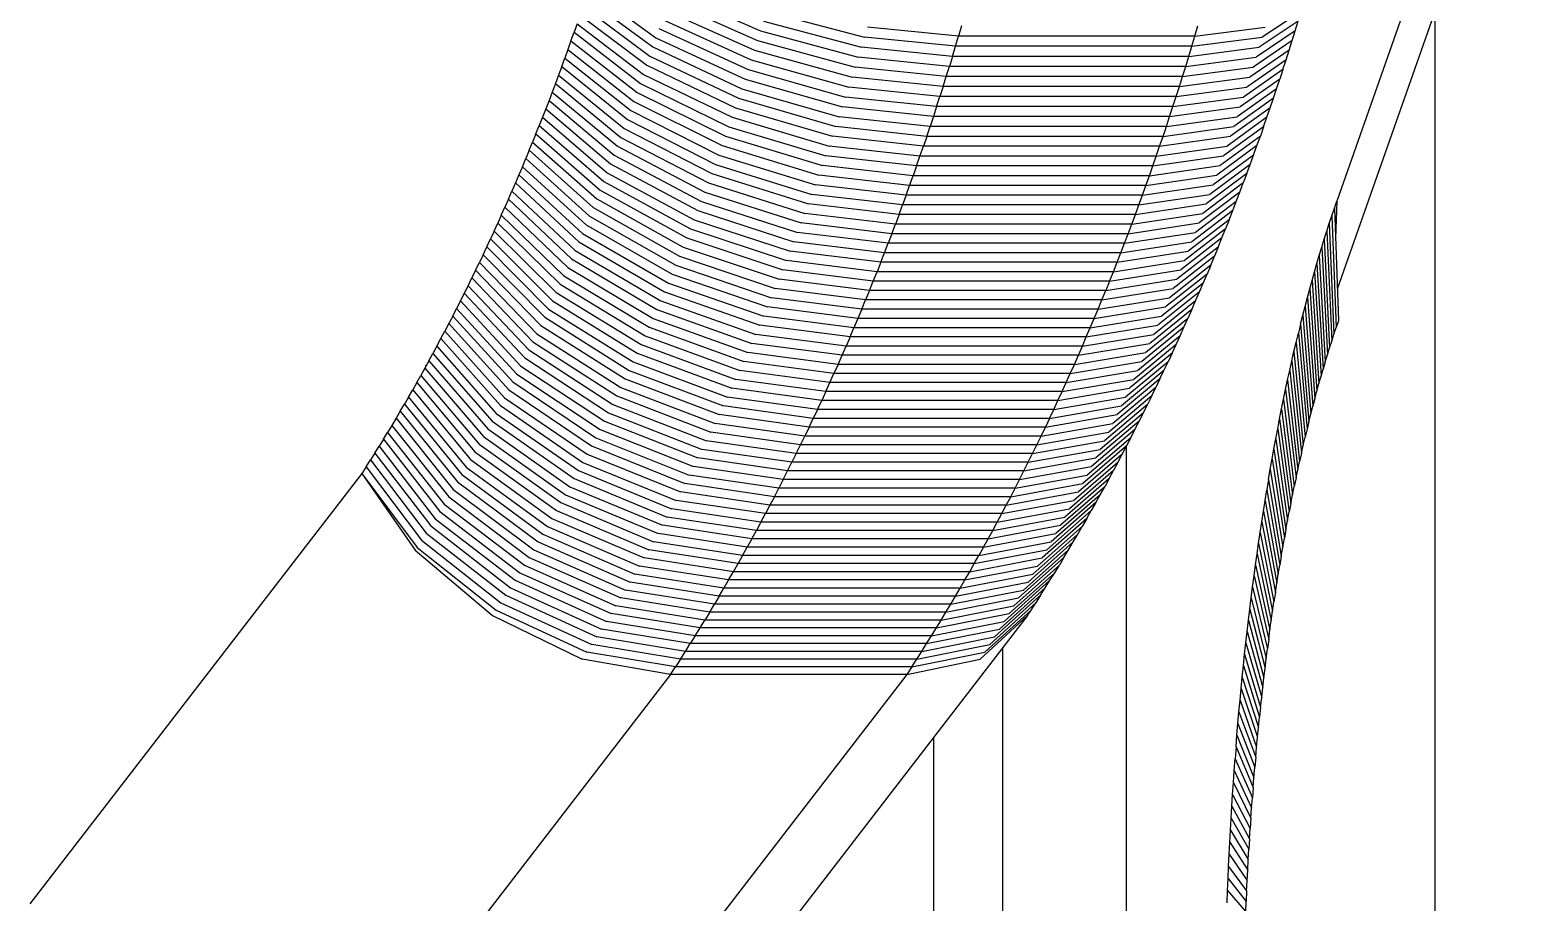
# Model space of a CAD drawing. Header units: metres. Extents: x 322 to 396.8, y -0.1 to 13.
# Drawn here: x 335.3843 to 335.7889, y 0.694 to 0.9298 of the extents above; entities that cross this region are included whole.
import ezdxf

# ---------------------------------------------------------------- set-up
doc = ezdxf.new("R2010")
doc.units = ezdxf.units.M

msp = doc.modelspace()

# ---------------------------------------------------------------- linework, layer by layer
at = {"color": 8}
for p, q in [((335.78893, 1.02957), (335.73752, 0.88349)), ((335.78823, 1.0035), (335.73762, 0.85967)), ((335.53535, 0.94088), (335.55349, 0.92766)), ((335.5575, 0.9402), (335.58173, 0.92952)), ((335.53377, 0.93616), (335.55183, 0.9227)), ((335.53456, 0.93851), (335.55266, 0.92518)), ((335.55592, 0.93516), (335.58009, 0.92427)), ((335.55671, 0.93768), (335.58091, 0.92689)), ((335.58335, 0.9348), (335.60983, 0.9278)), ((335.72791, 0.9348), (335.71737, 0.9278)), ((335.76409, 0.45), (335.76409, 0.93489)), ((335.53217, 0.93146), (335.53135, 0.92913)), ((335.53217, 0.93146), (335.55014, 0.91776)), ((335.53297, 0.93381), (335.55099, 0.92023)), ((335.55512, 0.93266), (335.57925, 0.92166)), ((335.58255, 0.93216), (335.60901, 0.92509)), ((335.6361, 0.93084), (335.63529, 0.92809)), ((335.69916, 0.92809), (335.69997, 0.93084)), ((335.7271, 0.93216), (335.71654, 0.92509)), ((335.72629, 0.92952), (335.7271, 0.93216)), ((335.53053, 0.9268), (335.5297, 0.92448)), ((335.53053, 0.9268), (335.53135, 0.92913)), ((335.53053, 0.9268), (335.54842, 0.91286)), ((335.53135, 0.92913), (335.54929, 0.91531)), ((335.55349, 0.92766), (335.57756, 0.91646)), ((335.55431, 0.93016), (335.57841, 0.91906)), ((335.58091, 0.92689), (335.60733, 0.91969)), ((335.58173, 0.92952), (335.60817, 0.92239)), ((335.63446, 0.92535), (335.60983, 0.9278)), ((335.63529, 0.92809), (335.61065, 0.93052)), ((335.63446, 0.92535), (335.63529, 0.92809)), ((335.69916, 0.92809), (335.63529, 0.92809)), ((335.69833, 0.92535), (335.69916, 0.92809)), ((335.69833, 0.92535), (335.71737, 0.9278)), ((335.69916, 0.92809), (335.71818, 0.93052)), ((335.72547, 0.92689), (335.71487, 0.91969)), ((335.72629, 0.92952), (335.71571, 0.92239)), ((335.72464, 0.92427), (335.72547, 0.92689)), ((335.72547, 0.92689), (335.72629, 0.92952)), ((335.5297, 0.92448), (335.52887, 0.92217)), ((335.5297, 0.92448), (335.54755, 0.91042)), ((335.55183, 0.9227), (335.57583, 0.91129)), ((335.55266, 0.92518), (335.5767, 0.91387)), ((335.58009, 0.92427), (335.60648, 0.917)), ((335.63363, 0.92261), (335.60901, 0.92509)), ((335.63363, 0.92261), (335.63279, 0.91988)), ((335.63363, 0.92261), (335.63446, 0.92535)), ((335.6975, 0.92261), (335.63363, 0.92261)), ((335.69833, 0.92535), (335.63446, 0.92535)), ((335.69666, 0.91988), (335.6975, 0.92261)), ((335.6975, 0.92261), (335.69833, 0.92535)), ((335.6975, 0.92261), (335.71654, 0.92509)), ((335.72464, 0.92427), (335.71402, 0.917)), ((335.72381, 0.92166), (335.72464, 0.92427)), ((335.52803, 0.91986), (335.52718, 0.91756)), ((335.52803, 0.91986), (335.52887, 0.92217)), ((335.52803, 0.91986), (335.54579, 0.90556)), ((335.52887, 0.92217), (335.54668, 0.90798)), ((335.55099, 0.92023), (335.57495, 0.90871)), ((335.57841, 0.91906), (335.60476, 0.91164)), ((335.57925, 0.92166), (335.60562, 0.91432)), ((335.63194, 0.91716), (335.60733, 0.91969)), ((335.63279, 0.91988), (335.60817, 0.92239)), ((335.63194, 0.91716), (335.63279, 0.91988)), ((335.69666, 0.91988), (335.63279, 0.91988)), ((335.69581, 0.91716), (335.69666, 0.91988)), ((335.69581, 0.91716), (335.71487, 0.91969)), ((335.69666, 0.91988), (335.71571, 0.92239)), ((335.72296, 0.91906), (335.71229, 0.91164)), ((335.72381, 0.92166), (335.71316, 0.91432)), ((335.72296, 0.91906), (335.72211, 0.91646)), ((335.72296, 0.91906), (335.72381, 0.92166)), ((335.52632, 0.91527), (335.52546, 0.91299)), ((335.52718, 0.91756), (335.52632, 0.91527)), ((335.52632, 0.91527), (335.544, 0.90073)), ((335.52718, 0.91756), (335.5449, 0.90314)), ((335.54929, 0.91531), (335.57318, 0.90359)), ((335.55014, 0.91776), (335.57407, 0.90615)), ((335.57756, 0.91646), (335.60388, 0.90897)), ((335.63108, 0.91444), (335.60648, 0.917)), ((335.63108, 0.91444), (335.63194, 0.91716)), ((335.69581, 0.91716), (335.63194, 0.91716)), ((335.69495, 0.91444), (335.69581, 0.91716)), ((335.69495, 0.91444), (335.71402, 0.917)), ((335.72211, 0.91646), (335.71142, 0.90897)), ((335.72125, 0.91387), (335.72211, 0.91646)), ((335.52459, 0.91071), (335.52371, 0.90845)), ((335.52546, 0.91299), (335.52459, 0.91071)), ((335.52459, 0.91071), (335.54218, 0.89594)), ((335.52546, 0.91299), (335.54309, 0.89833)), ((335.54755, 0.91042), (335.57137, 0.8985)), ((335.54842, 0.91286), (335.57228, 0.90104)), ((335.57583, 0.91129), (335.60211, 0.90366)), ((335.5767, 0.91387), (335.603, 0.90632)), ((335.62934, 0.90904), (335.60476, 0.91164)), ((335.63022, 0.91174), (335.60562, 0.91432)), ((335.62934, 0.90904), (335.63022, 0.91174)), ((335.63108, 0.91444), (335.63022, 0.91174)), ((335.69409, 0.91174), (335.63022, 0.91174)), ((335.69495, 0.91444), (335.63108, 0.91444)), ((335.69321, 0.90904), (335.69409, 0.91174)), ((335.69321, 0.90904), (335.71229, 0.91164)), ((335.69409, 0.91174), (335.69495, 0.91444)), ((335.69409, 0.91174), (335.71316, 0.91432)), ((335.72038, 0.91129), (335.70964, 0.90366)), ((335.72125, 0.91387), (335.71054, 0.90632)), ((335.71951, 0.90871), (335.72038, 0.91129)), ((335.72038, 0.91129), (335.72125, 0.91387)), ((335.52371, 0.90845), (335.52283, 0.90619)), ((335.52371, 0.90845), (335.54125, 0.89355)), ((335.54668, 0.90798), (335.57046, 0.89596)), ((335.57495, 0.90871), (335.60121, 0.90102)), ((335.62846, 0.90635), (335.60388, 0.90897)), ((335.62934, 0.90904), (335.62846, 0.90635)), ((335.69321, 0.90904), (335.62934, 0.90904)), ((335.69233, 0.90635), (335.69321, 0.90904)), ((335.69233, 0.90635), (335.71142, 0.90897)), ((335.71951, 0.90871), (335.70875, 0.90102)), ((335.71863, 0.90615), (335.71951, 0.90871)), ((335.52104, 0.90169), (335.52194, 0.90393)), ((335.52283, 0.90619), (335.52194, 0.90393)), ((335.52194, 0.90393), (335.53939, 0.88881)), ((335.52283, 0.90619), (335.54032, 0.89118)), ((335.5449, 0.90314), (335.56861, 0.89092)), ((335.54579, 0.90556), (335.56954, 0.89343)), ((335.57318, 0.90359), (335.59939, 0.89576)), ((335.57407, 0.90615), (335.6003, 0.89839)), ((335.62667, 0.90099), (335.60211, 0.90366)), ((335.62757, 0.90366), (335.603, 0.90632)), ((335.62667, 0.90099), (335.62757, 0.90366)), ((335.62846, 0.90635), (335.62757, 0.90366)), ((335.69144, 0.90366), (335.62757, 0.90366)), ((335.69233, 0.90635), (335.62846, 0.90635)), ((335.69054, 0.90099), (335.69144, 0.90366)), ((335.69054, 0.90099), (335.70964, 0.90366)), ((335.69144, 0.90366), (335.69233, 0.90635)), ((335.69144, 0.90366), (335.71054, 0.90632)), ((335.71773, 0.90359), (335.70692, 0.89576)), ((335.71863, 0.90615), (335.70784, 0.89839)), ((335.71773, 0.90359), (335.71684, 0.90104)), ((335.71773, 0.90359), (335.71863, 0.90615)), ((335.51923, 0.89723), (335.52014, 0.89945)), ((335.52104, 0.90169), (335.52014, 0.89945)), ((335.52014, 0.89945), (335.53749, 0.8841)), ((335.52104, 0.90169), (335.53844, 0.88645)), ((335.54309, 0.89833), (335.56672, 0.88591)), ((335.544, 0.90073), (335.56767, 0.88841)), ((335.57137, 0.8985), (335.59753, 0.89053)), ((335.57228, 0.90104), (335.59846, 0.89314)), ((335.62485, 0.89566), (335.6003, 0.89839)), ((335.62576, 0.89832), (335.60121, 0.90102)), ((335.62485, 0.89566), (335.62576, 0.89832)), ((335.62667, 0.90099), (335.62576, 0.89832)), ((335.68963, 0.89832), (335.62576, 0.89832)), ((335.69054, 0.90099), (335.62667, 0.90099)), ((335.68872, 0.89566), (335.70784, 0.89839)), ((335.68872, 0.89566), (335.68963, 0.89832)), ((335.68963, 0.89832), (335.70875, 0.90102)), ((335.68963, 0.89832), (335.69054, 0.90099)), ((335.71593, 0.8985), (335.70507, 0.89053)), ((335.71684, 0.90104), (335.706, 0.89314)), ((335.71501, 0.89596), (335.71593, 0.8985)), ((335.71593, 0.8985), (335.71684, 0.90104)), ((335.51738, 0.89279), (335.51831, 0.89501)), ((335.51923, 0.89723), (335.51831, 0.89501)), ((335.51831, 0.89501), (335.53557, 0.87942)), ((335.51923, 0.89723), (335.53653, 0.88175)), ((335.54218, 0.89594), (335.56577, 0.88341)), ((335.57046, 0.89596), (335.59659, 0.88793)), ((335.62392, 0.89301), (335.59939, 0.89576)), ((335.62392, 0.89301), (335.62485, 0.89566)), ((335.68872, 0.89566), (335.62485, 0.89566)), ((335.68779, 0.89301), (335.70692, 0.89576)), ((335.68779, 0.89301), (335.68872, 0.89566)), ((335.71501, 0.89596), (335.70413, 0.88793)), ((335.71409, 0.89343), (335.71501, 0.89596)), ((335.51645, 0.89059), (335.51552, 0.8884)), ((335.51738, 0.89279), (335.51645, 0.89059)), ((335.51645, 0.89059), (335.53362, 0.87477)), ((335.51738, 0.89279), (335.5346, 0.87709)), ((335.54032, 0.89118), (335.56384, 0.87845)), ((335.54125, 0.89355), (335.56481, 0.88093)), ((335.56861, 0.89092), (335.59469, 0.88275)), ((335.56954, 0.89343), (335.59565, 0.88533)), ((335.62205, 0.88773), (335.59753, 0.89053)), ((335.62299, 0.89037), (335.59846, 0.89314)), ((335.62205, 0.88773), (335.62299, 0.89037)), ((335.62392, 0.89301), (335.62299, 0.89037)), ((335.68686, 0.89037), (335.62299, 0.89037)), ((335.68779, 0.89301), (335.62392, 0.89301)), ((335.68592, 0.88773), (335.70507, 0.89053)), ((335.68592, 0.88773), (335.68686, 0.89037)), ((335.68686, 0.89037), (335.706, 0.89314)), ((335.68686, 0.89037), (335.68779, 0.89301)), ((335.71316, 0.89092), (335.70223, 0.88275)), ((335.71409, 0.89343), (335.70318, 0.88533)), ((335.71316, 0.89092), (335.71222, 0.88841)), ((335.71316, 0.89092), (335.71409, 0.89343)), ((335.51362, 0.88403), (335.51457, 0.88621)), ((335.51552, 0.8884), (335.51457, 0.88621)), ((335.51457, 0.88621), (335.53164, 0.87017)), ((335.51552, 0.8884), (335.53263, 0.87247)), ((335.53844, 0.88645), (335.56188, 0.87353)), ((335.53939, 0.88881), (335.56287, 0.87598)), ((335.56767, 0.88841), (335.59373, 0.88017)), ((335.62111, 0.88511), (335.59659, 0.88793)), ((335.62111, 0.88511), (335.62205, 0.88773)), ((335.68592, 0.88773), (335.62205, 0.88773)), ((335.68498, 0.88511), (335.70413, 0.88793)), ((335.68498, 0.88511), (335.68592, 0.88773)), ((335.71222, 0.88841), (335.70127, 0.88017)), ((335.71128, 0.88591), (335.71222, 0.88841)), ((335.51362, 0.88403), (335.51266, 0.88186)), ((335.51362, 0.88403), (335.53064, 0.86787)), ((335.53749, 0.8841), (335.56089, 0.87108)), ((335.56577, 0.88341), (335.59178, 0.87504)), ((335.56672, 0.88591), (335.59276, 0.8776)), ((335.61919, 0.87988), (335.59469, 0.88275)), ((335.62015, 0.88249), (335.59565, 0.88533)), ((335.61919, 0.87988), (335.62015, 0.88249)), ((335.62111, 0.88511), (335.62015, 0.88249)), ((335.68402, 0.88249), (335.62015, 0.88249)), ((335.68498, 0.88511), (335.62111, 0.88511)), ((335.68306, 0.87988), (335.70223, 0.88275)), ((335.68306, 0.87988), (335.68402, 0.88249)), ((335.68402, 0.88249), (335.70318, 0.88533)), ((335.68402, 0.88249), (335.68498, 0.88511)), ((335.71033, 0.88341), (335.69932, 0.87504)), ((335.71128, 0.88591), (335.7003, 0.8776)), ((335.70937, 0.88093), (335.71033, 0.88341)), ((335.71033, 0.88341), (335.71128, 0.88591)), ((335.73687, 0.88161), (335.73752, 0.88349)), ((335.73752, 0.88349), (335.73715, 0.87336)), ((335.5117, 0.8797), (335.51072, 0.87755)), ((335.5117, 0.8797), (335.51266, 0.88186)), ((335.5117, 0.8797), (335.52861, 0.86332)), ((335.51266, 0.88186), (335.52963, 0.86559)), ((335.53557, 0.87942), (335.55889, 0.8662)), ((335.53653, 0.88175), (335.55989, 0.86863)), ((335.56384, 0.87845), (335.5898, 0.86995)), ((335.56481, 0.88093), (335.59079, 0.87249)), ((335.61821, 0.87728), (335.59373, 0.88017)), ((335.61919, 0.87988), (335.61821, 0.87728)), ((335.68306, 0.87988), (335.61919, 0.87988)), ((335.68208, 0.87728), (335.70127, 0.88017)), ((335.68208, 0.87728), (335.68306, 0.87988)), ((335.7084, 0.87845), (335.69734, 0.86995)), ((335.70937, 0.88093), (335.69833, 0.87249)), ((335.7084, 0.87845), (335.70742, 0.87598)), ((335.7084, 0.87845), (335.70937, 0.88093)), ((335.73548, 0.87747), (335.73617, 0.87956)), ((335.73617, 0.87956), (335.73687, 0.88161)), ((335.73617, 0.87956), (335.73732, 0.84931)), ((335.73687, 0.88161), (335.73792, 0.85109)), ((335.50975, 0.8754), (335.50876, 0.87327)), ((335.50975, 0.8754), (335.51072, 0.87755)), ((335.50975, 0.8754), (335.52656, 0.8588)), ((335.51072, 0.87755), (335.52759, 0.86105)), ((335.53362, 0.87477), (335.55685, 0.86136)), ((335.5346, 0.87709), (335.55787, 0.86378)), ((335.56287, 0.87598), (335.5888, 0.86742)), ((335.61625, 0.8721), (335.59178, 0.87504)), ((335.61724, 0.87469), (335.59276, 0.8776)), ((335.61724, 0.87469), (335.61625, 0.8721)), ((335.61724, 0.87469), (335.61821, 0.87728)), ((335.68111, 0.87469), (335.61724, 0.87469)), ((335.68208, 0.87728), (335.61821, 0.87728)), ((335.68012, 0.8721), (335.69932, 0.87504)), ((335.68012, 0.8721), (335.68111, 0.87469)), ((335.68111, 0.87469), (335.7003, 0.8776)), ((335.68111, 0.87469), (335.68208, 0.87728)), ((335.70742, 0.87598), (335.69633, 0.86742)), ((335.70644, 0.87353), (335.70742, 0.87598)), ((335.73411, 0.87322), (335.73479, 0.87536)), ((335.73479, 0.87536), (335.73548, 0.87747)), ((335.73479, 0.87536), (335.73612, 0.84568)), ((335.73548, 0.87747), (335.73672, 0.84751)), ((335.50677, 0.86902), (335.50777, 0.87114)), ((335.50777, 0.87114), (335.50876, 0.87327)), ((335.50777, 0.87114), (335.52448, 0.85432)), ((335.50876, 0.87327), (335.52553, 0.85655)), ((335.53164, 0.87017), (335.55479, 0.85656)), ((335.53263, 0.87247), (335.55583, 0.85896)), ((335.56089, 0.87108), (335.58677, 0.86238)), ((335.56188, 0.87353), (335.58779, 0.86489)), ((335.61425, 0.86696), (335.5898, 0.86995)), ((335.61525, 0.86953), (335.59079, 0.87249)), ((335.61525, 0.86953), (335.61625, 0.8721)), ((335.68012, 0.8721), (335.61625, 0.8721)), ((335.67812, 0.86696), (335.69734, 0.86995)), ((335.67912, 0.86953), (335.69833, 0.87249)), ((335.67912, 0.86953), (335.68012, 0.8721)), ((335.70545, 0.87108), (335.69431, 0.86238)), ((335.70644, 0.87353), (335.69533, 0.86489)), ((335.70545, 0.87108), (335.70445, 0.86863)), ((335.70545, 0.87108), (335.70644, 0.87353)), ((335.73278, 0.86884), (335.73344, 0.87104)), ((335.73344, 0.87104), (335.73411, 0.87322)), ((335.73344, 0.87104), (335.73495, 0.84194)), ((335.73411, 0.87322), (335.73554, 0.84382)), ((335.50476, 0.86482), (335.50577, 0.86691)), ((335.50677, 0.86902), (335.50577, 0.86691)), ((335.50577, 0.86691), (335.52238, 0.84987)), ((335.50677, 0.86902), (335.52344, 0.85209)), ((335.53064, 0.86787), (335.55375, 0.85418)), ((335.55889, 0.8662), (335.58471, 0.85737)), ((335.55989, 0.86863), (335.58575, 0.85987)), ((335.61324, 0.86441), (335.5888, 0.86742)), ((335.61425, 0.86696), (335.61324, 0.86441)), ((335.61425, 0.86696), (335.61525, 0.86953)), ((335.67812, 0.86696), (335.61425, 0.86696)), ((335.67912, 0.86953), (335.61525, 0.86953)), ((335.67711, 0.86441), (335.69633, 0.86742)), ((335.67711, 0.86441), (335.67812, 0.86696)), ((335.67812, 0.86696), (335.67912, 0.86953)), ((335.70344, 0.8662), (335.69225, 0.85737)), ((335.70445, 0.86863), (335.69328, 0.85987)), ((335.70344, 0.8662), (335.70243, 0.86378)), ((335.70344, 0.8662), (335.70445, 0.86863)), ((335.73147, 0.86435), (335.73212, 0.86661)), ((335.73212, 0.86661), (335.73278, 0.86884)), ((335.73212, 0.86661), (335.73381, 0.83811)), ((335.73278, 0.86884), (335.73438, 0.84004)), ((335.50272, 0.86064), (335.50374, 0.86272)), ((335.50476, 0.86482), (335.50374, 0.86272)), ((335.50374, 0.86272), (335.52025, 0.84546)), ((335.50476, 0.86482), (335.52132, 0.84766)), ((335.52861, 0.86332), (335.55164, 0.84943)), ((335.52963, 0.86559), (335.5527, 0.8518)), ((335.55787, 0.86378), (335.58367, 0.85488)), ((335.61119, 0.85932), (335.58677, 0.86238)), ((335.61222, 0.86186), (335.58779, 0.86489)), ((335.61119, 0.85932), (335.61222, 0.86186)), ((335.61222, 0.86186), (335.61324, 0.86441)), ((335.67609, 0.86186), (335.61222, 0.86186)), ((335.67711, 0.86441), (335.61324, 0.86441)), ((335.67506, 0.85932), (335.69431, 0.86238)), ((335.67609, 0.86186), (335.67506, 0.85932)), ((335.67609, 0.86186), (335.69533, 0.86489)), ((335.67609, 0.86186), (335.67711, 0.86441)), ((335.70243, 0.86378), (335.69121, 0.85488)), ((335.70141, 0.86136), (335.70243, 0.86378)), ((335.73019, 0.85976), (335.73082, 0.86207)), ((335.73082, 0.86207), (335.73147, 0.86435)), ((335.73082, 0.86207), (335.73269, 0.83417)), ((335.73147, 0.86435), (335.73325, 0.83615)), ((335.50169, 0.85857), (335.50065, 0.85651)), ((335.50272, 0.86064), (335.50169, 0.85857)), ((335.50169, 0.85857), (335.51809, 0.84109)), ((335.50272, 0.86064), (335.51917, 0.84327)), ((335.52656, 0.8588), (335.5495, 0.84472)), ((335.52759, 0.86105), (335.55058, 0.84707)), ((335.55583, 0.85896), (335.58157, 0.84994)), ((335.55685, 0.86136), (335.58263, 0.85241)), ((335.61016, 0.85679), (335.58575, 0.85987)), ((335.61119, 0.85932), (335.61016, 0.85679)), ((335.67506, 0.85932), (335.61119, 0.85932)), ((335.67403, 0.85679), (335.69328, 0.85987)), ((335.67403, 0.85679), (335.67506, 0.85932)), ((335.70038, 0.85896), (335.68911, 0.84994)), ((335.70141, 0.86136), (335.69016, 0.85241)), ((335.69935, 0.85656), (335.70038, 0.85896)), ((335.70038, 0.85896), (335.70141, 0.86136)), ((335.72956, 0.85742), (335.73019, 0.85976)), ((335.73019, 0.85976), (335.73214, 0.83217)), ((335.49856, 0.85241), (335.49961, 0.85445)), ((335.50065, 0.85651), (335.49961, 0.85445)), ((335.49961, 0.85445), (335.5159, 0.83676)), ((335.50065, 0.85651), (335.517, 0.83892)), ((335.52448, 0.85432), (335.54734, 0.84005)), ((335.52553, 0.85655), (335.54843, 0.84238)), ((335.55375, 0.85418), (335.57944, 0.84502)), ((335.55479, 0.85656), (335.58051, 0.84748)), ((335.60807, 0.85176), (335.58367, 0.85488)), ((335.60912, 0.85427), (335.58471, 0.85737)), ((335.60912, 0.85427), (335.60807, 0.85176)), ((335.60912, 0.85427), (335.61016, 0.85679)), ((335.67299, 0.85427), (335.60912, 0.85427)), ((335.67403, 0.85679), (335.61016, 0.85679)), ((335.67194, 0.85176), (335.69121, 0.85488)), ((335.67194, 0.85176), (335.67299, 0.85427)), ((335.67299, 0.85427), (335.69225, 0.85737)), ((335.67299, 0.85427), (335.67403, 0.85679)), ((335.6983, 0.85418), (335.68697, 0.84502)), ((335.69935, 0.85656), (335.68804, 0.84748)), ((335.6983, 0.85418), (335.69725, 0.8518)), ((335.6983, 0.85418), (335.69935, 0.85656)), ((335.72832, 0.85266), (335.72893, 0.85505)), ((335.72893, 0.85505), (335.72956, 0.85742)), ((335.72893, 0.85505), (335.73105, 0.82809)), ((335.72956, 0.85742), (335.73159, 0.83014)), ((335.49751, 0.85037), (335.49645, 0.84834)), ((335.49856, 0.85241), (335.49751, 0.85037)), ((335.49751, 0.85037), (335.51369, 0.83247)), ((335.49856, 0.85241), (335.5148, 0.83461)), ((335.52238, 0.84987), (335.54515, 0.83542)), ((335.52344, 0.85209), (335.54625, 0.83773)), ((335.5527, 0.8518), (335.57836, 0.84258)), ((335.60594, 0.84677), (335.58157, 0.84994)), ((335.60701, 0.84926), (335.58263, 0.85241)), ((335.60807, 0.85176), (335.60701, 0.84926)), ((335.67194, 0.85176), (335.60807, 0.85176)), ((335.66981, 0.84677), (335.68911, 0.84994)), ((335.67088, 0.84926), (335.69016, 0.85241)), ((335.67088, 0.84926), (335.67194, 0.85176)), ((335.69725, 0.8518), (335.6859, 0.84258)), ((335.6962, 0.84943), (335.69725, 0.8518)), ((335.72771, 0.85024), (335.72711, 0.84779)), ((335.72771, 0.85024), (335.72832, 0.85266)), ((335.72771, 0.85024), (335.72999, 0.82393)), ((335.72832, 0.85266), (335.73052, 0.82602)), ((335.73792, 0.85109), (335.73732, 0.84931)), ((335.49431, 0.84432), (335.49538, 0.84633)), ((335.49538, 0.84633), (335.49645, 0.84834)), ((335.49538, 0.84633), (335.51145, 0.82822)), ((335.49645, 0.84834), (335.51257, 0.83034)), ((335.52132, 0.84766), (335.54404, 0.83312)), ((335.55058, 0.84707), (335.57618, 0.83773)), ((335.55164, 0.84943), (335.57727, 0.84015)), ((335.60487, 0.84428), (335.58051, 0.84748)), ((335.60594, 0.84677), (335.60487, 0.84428)), ((335.60594, 0.84677), (335.60701, 0.84926)), ((335.66981, 0.84677), (335.60594, 0.84677)), ((335.67088, 0.84926), (335.60701, 0.84926)), ((335.66874, 0.84428), (335.68804, 0.84748)), ((335.66874, 0.84428), (335.66981, 0.84677)), ((335.66981, 0.84677), (335.67088, 0.84926)), ((335.69513, 0.84707), (335.68372, 0.83773)), ((335.6962, 0.84943), (335.68481, 0.84015)), ((335.69406, 0.84472), (335.69513, 0.84707)), ((335.69513, 0.84707), (335.6962, 0.84943)), ((335.72652, 0.84532), (335.72711, 0.84779)), ((335.72711, 0.84779), (335.72947, 0.82181)), ((335.73554, 0.84382), (335.73612, 0.84568)), ((335.73612, 0.84568), (335.73672, 0.84751)), ((335.73672, 0.84751), (335.73732, 0.84931)), ((335.49214, 0.84033), (335.49323, 0.84232)), ((335.49431, 0.84432), (335.49323, 0.84232)), ((335.49323, 0.84232), (335.50919, 0.82401)), ((335.49431, 0.84432), (335.51032, 0.82611)), ((335.51917, 0.84327), (335.5418, 0.82855)), ((335.52025, 0.84546), (335.54293, 0.83083)), ((335.54843, 0.84238), (335.57397, 0.83292)), ((335.5495, 0.84472), (335.57508, 0.83532)), ((335.6027, 0.83935), (335.57836, 0.84258)), ((335.60379, 0.84181), (335.57944, 0.84502)), ((335.6027, 0.83935), (335.60379, 0.84181)), ((335.60379, 0.84181), (335.60487, 0.84428)), ((335.66766, 0.84181), (335.60379, 0.84181)), ((335.66874, 0.84428), (335.60487, 0.84428)), ((335.66657, 0.83935), (335.6859, 0.84258)), ((335.66657, 0.83935), (335.66766, 0.84181)), ((335.66766, 0.84181), (335.68697, 0.84502)), ((335.66766, 0.84181), (335.66874, 0.84428)), ((335.69298, 0.84238), (335.68151, 0.83292)), ((335.69406, 0.84472), (335.68262, 0.83532)), ((335.69298, 0.84238), (335.6919, 0.84005)), ((335.69298, 0.84238), (335.69406, 0.84472)), ((335.72535, 0.8403), (335.72593, 0.84282)), ((335.72593, 0.84282), (335.72652, 0.84532)), ((335.72593, 0.84282), (335.72845, 0.81751)), ((335.72652, 0.84532), (335.72896, 0.81967)), ((335.73438, 0.84004), (335.73495, 0.84194)), ((335.73495, 0.84194), (335.73554, 0.84382)), ((335.49105, 0.83836), (335.48995, 0.83639)), ((335.49214, 0.84033), (335.49105, 0.83836)), ((335.49105, 0.83836), (335.5069, 0.81983)), ((335.49133, 0.83886), (335.49133, 0.83912)), ((335.49214, 0.84033), (335.50805, 0.82192)), ((335.517, 0.83892), (335.53954, 0.82402)), ((335.51809, 0.84109), (335.54068, 0.82628)), ((335.54625, 0.83773), (335.57173, 0.82814)), ((335.54734, 0.84005), (335.57286, 0.83052)), ((335.6005, 0.83445), (335.57618, 0.83773)), ((335.60161, 0.83689), (335.57727, 0.84015)), ((335.6027, 0.83935), (335.60161, 0.83689)), ((335.66657, 0.83935), (335.6027, 0.83935)), ((335.66437, 0.83445), (335.68372, 0.83773)), ((335.66548, 0.83689), (335.68481, 0.84015)), ((335.66548, 0.83689), (335.66657, 0.83935)), ((335.6908, 0.83773), (335.67927, 0.82814)), ((335.6919, 0.84005), (335.68039, 0.83052)), ((335.6897, 0.83542), (335.6908, 0.83773)), ((335.6908, 0.83773), (335.6919, 0.84005)), ((335.72422, 0.83518), (335.72478, 0.83775)), ((335.72478, 0.83775), (335.72535, 0.8403)), ((335.72478, 0.83775), (335.72746, 0.81312)), ((335.72535, 0.8403), (335.72795, 0.81532)), ((335.73325, 0.83615), (335.73381, 0.83811)), ((335.73438, 0.84004), (335.73381, 0.83811)), ((335.48885, 0.83443), (335.48774, 0.83248)), ((335.48885, 0.83443), (335.48995, 0.83639)), ((335.48885, 0.83443), (335.50458, 0.8157)), ((335.48995, 0.83639), (335.50574, 0.81776)), ((335.5148, 0.83461), (335.53725, 0.81953)), ((335.5159, 0.83676), (335.5384, 0.82177)), ((335.54515, 0.83542), (335.57061, 0.82577)), ((335.59939, 0.83202), (335.57508, 0.83532)), ((335.59939, 0.83202), (335.6005, 0.83445)), ((335.6005, 0.83445), (335.60161, 0.83689)), ((335.66437, 0.83445), (335.6005, 0.83445)), ((335.66548, 0.83689), (335.60161, 0.83689)), ((335.66326, 0.83202), (335.68262, 0.83532)), ((335.66326, 0.83202), (335.66437, 0.83445)), ((335.66437, 0.83445), (335.66548, 0.83689)), ((335.6897, 0.83542), (335.67814, 0.82577)), ((335.6897, 0.83542), (335.6886, 0.83312)), ((335.72367, 0.83259), (335.72422, 0.83518)), ((335.72422, 0.83518), (335.72697, 0.81089)), ((335.73214, 0.83217), (335.73269, 0.83417)), ((335.73269, 0.83417), (335.73325, 0.83615)), ((335.48662, 0.83054), (335.4855, 0.82861)), ((335.48662, 0.83054), (335.48774, 0.83248)), ((335.48662, 0.83054), (335.50224, 0.81161)), ((335.48774, 0.83248), (335.50341, 0.81365)), ((335.51257, 0.83034), (335.53493, 0.81508)), ((335.51369, 0.83247), (335.53609, 0.8173)), ((335.54293, 0.83083), (335.56832, 0.82105)), ((335.54404, 0.83312), (335.56947, 0.82341)), ((335.59715, 0.82718), (335.57286, 0.83052)), ((335.59828, 0.82959), (335.57397, 0.83292)), ((335.59715, 0.82718), (335.59828, 0.82959)), ((335.59939, 0.83202), (335.59828, 0.82959)), ((335.66215, 0.82959), (335.59828, 0.82959)), ((335.66326, 0.83202), (335.59939, 0.83202)), ((335.66102, 0.82718), (335.68039, 0.83052)), ((335.66102, 0.82718), (335.66215, 0.82959)), ((335.66215, 0.82959), (335.68151, 0.83292)), ((335.66215, 0.82959), (335.66326, 0.83202)), ((335.68748, 0.83083), (335.67586, 0.82105)), ((335.6886, 0.83312), (335.67701, 0.82341)), ((335.68748, 0.83083), (335.68636, 0.82855)), ((335.68748, 0.83083), (335.6886, 0.83312)), ((335.72258, 0.82733), (335.72312, 0.82997)), ((335.72312, 0.82997), (335.72367, 0.83259)), ((335.72312, 0.82997), (335.72602, 0.80638)), ((335.72367, 0.83259), (335.72649, 0.80865)), ((335.73159, 0.83014), (335.73105, 0.82809)), ((335.73159, 0.83014), (335.73214, 0.83217)), ((335.48437, 0.82669), (335.48324, 0.82478)), ((335.48437, 0.82669), (335.4855, 0.82861)), ((335.48437, 0.82669), (335.49988, 0.80757)), ((335.4855, 0.82861), (335.50106, 0.80958)), ((335.51032, 0.82611), (335.53259, 0.81067)), ((335.51145, 0.82822), (335.53376, 0.81287)), ((335.54068, 0.82628), (335.56602, 0.81638)), ((335.5418, 0.82855), (335.56717, 0.81871)), ((335.59488, 0.82238), (335.57061, 0.82577)), ((335.59602, 0.82477), (335.57173, 0.82814)), ((335.59715, 0.82718), (335.59602, 0.82477)), ((335.66102, 0.82718), (335.59715, 0.82718)), ((335.65875, 0.82238), (335.67814, 0.82577)), ((335.65989, 0.82477), (335.67927, 0.82814)), ((335.65989, 0.82477), (335.66102, 0.82718)), ((335.68523, 0.82628), (335.67355, 0.81638)), ((335.68636, 0.82855), (335.67471, 0.81871)), ((335.6841, 0.82402), (335.68523, 0.82628)), ((335.68523, 0.82628), (335.68636, 0.82855)), ((335.72205, 0.82467), (335.72258, 0.82733)), ((335.72258, 0.82733), (335.72555, 0.80409)), ((335.72999, 0.82393), (335.73052, 0.82602)), ((335.73052, 0.82602), (335.73105, 0.82809)), ((335.4821, 0.82288), (335.48096, 0.82099)), ((335.48324, 0.82478), (335.4821, 0.82288)), ((335.4821, 0.82288), (335.49749, 0.80356)), ((335.48324, 0.82478), (335.49868, 0.80556)), ((335.50805, 0.82192), (335.53021, 0.8063)), ((335.50919, 0.82401), (335.5314, 0.80848)), ((335.5384, 0.82177), (335.56368, 0.81175)), ((335.53954, 0.82402), (335.56485, 0.81406)), ((335.59373, 0.82), (335.56947, 0.82341)), ((335.59488, 0.82238), (335.59373, 0.82)), ((335.59488, 0.82238), (335.59602, 0.82477)), ((335.65875, 0.82238), (335.59488, 0.82238)), ((335.65989, 0.82477), (335.59602, 0.82477)), ((335.6576, 0.82), (335.67701, 0.82341)), ((335.6576, 0.82), (335.65875, 0.82238)), ((335.65989, 0.82477), (335.65875, 0.82238)), ((335.68296, 0.82177), (335.67121, 0.81175)), ((335.6841, 0.82402), (335.67239, 0.81406)), ((335.68181, 0.81953), (335.68296, 0.82177)), ((335.68296, 0.82177), (335.6841, 0.82402)), ((335.72102, 0.81927), (335.72153, 0.82198)), ((335.72153, 0.82198), (335.72205, 0.82467)), ((335.72153, 0.82198), (335.72464, 0.79946)), ((335.72205, 0.82467), (335.72509, 0.80179)), ((335.72947, 0.82181), (335.72896, 0.81967)), ((335.72999, 0.82393), (335.72947, 0.82181)), ((335.47981, 0.81911), (335.47865, 0.81725)), ((335.47981, 0.81911), (335.48096, 0.82099)), ((335.47981, 0.81911), (335.49507, 0.7996)), ((335.48096, 0.82099), (335.49628, 0.80157)), ((335.50574, 0.81776), (335.52782, 0.80198)), ((335.5069, 0.81983), (335.52902, 0.80413)), ((335.53725, 0.81953), (335.5625, 0.80945)), ((335.59142, 0.81526), (335.56717, 0.81871)), ((335.59258, 0.81762), (335.56832, 0.82105)), ((335.59142, 0.81526), (335.59258, 0.81762)), ((335.59258, 0.81762), (335.59373, 0.82)), ((335.65645, 0.81762), (335.59258, 0.81762)), ((335.6576, 0.82), (335.59373, 0.82)), ((335.65529, 0.81526), (335.67471, 0.81871)), ((335.65529, 0.81526), (335.65645, 0.81762)), ((335.65645, 0.81762), (335.67586, 0.82105)), ((335.65645, 0.81762), (335.6576, 0.82)), ((335.68181, 0.81953), (335.67003, 0.80945)), ((335.68181, 0.81953), (335.68065, 0.8173)), ((335.68068, 0.45), (335.68068, 0.81735)), ((335.72051, 0.81654), (335.72102, 0.81927)), ((335.72102, 0.81927), (335.7242, 0.79712)), ((335.72795, 0.81532), (335.72845, 0.81751)), ((335.72845, 0.81751), (335.72896, 0.81967)), ((335.47515, 0.8117), (335.47632, 0.81354)), ((335.47749, 0.81539), (335.47632, 0.81354)), ((335.47632, 0.81354), (335.4914, 0.79373)), ((335.47749, 0.81539), (335.47865, 0.81725)), ((335.47749, 0.81539), (335.49263, 0.79568)), ((335.47865, 0.81725), (335.49386, 0.79763)), ((335.50341, 0.81365), (335.52539, 0.79769)), ((335.50458, 0.8157), (335.52661, 0.79983)), ((335.53493, 0.81508), (335.56012, 0.80488)), ((335.53609, 0.8173), (335.56131, 0.80716)), ((335.58907, 0.81056), (335.56485, 0.81406)), ((335.59025, 0.8129), (335.56602, 0.81638)), ((335.59142, 0.81526), (335.59025, 0.8129)), ((335.65529, 0.81526), (335.59142, 0.81526)), ((335.65294, 0.81056), (335.67239, 0.81406)), ((335.65412, 0.8129), (335.67355, 0.81638)), ((335.65412, 0.8129), (335.65529, 0.81526)), ((335.67949, 0.81508), (335.66765, 0.80488)), ((335.68065, 0.8173), (335.66885, 0.80716)), ((335.67832, 0.81287), (335.67949, 0.81508)), ((335.67949, 0.81508), (335.68065, 0.8173)), ((335.71953, 0.81101), (335.72002, 0.81379)), ((335.72002, 0.81379), (335.72051, 0.81654)), ((335.72002, 0.81379), (335.72333, 0.79237)), ((335.72051, 0.81654), (335.72376, 0.79475)), ((335.72795, 0.81532), (335.72746, 0.81312)), ((335.47397, 0.80988), (335.3843, 0.69351)), ((335.47515, 0.8117), (335.47397, 0.80988)), ((335.47397, 0.80988), (335.48893, 0.78988)), ((335.47397, 0.80988), (335.48841, 0.7891)), ((335.47515, 0.8117), (335.49017, 0.7918)), ((335.50106, 0.80958), (335.52294, 0.79345)), ((335.50224, 0.81161), (335.52417, 0.79557)), ((335.53259, 0.81067), (335.55771, 0.80035)), ((335.53376, 0.81287), (335.55892, 0.80261)), ((335.5867, 0.80591), (335.5625, 0.80945)), ((335.58789, 0.80823), (335.56368, 0.81175)), ((335.58789, 0.80823), (335.58907, 0.81056)), ((335.58907, 0.81056), (335.59025, 0.8129)), ((335.65294, 0.81056), (335.58907, 0.81056)), ((335.65412, 0.8129), (335.59025, 0.8129)), ((335.65057, 0.80591), (335.67003, 0.80945)), ((335.65176, 0.80823), (335.67121, 0.81175)), ((335.65176, 0.80823), (335.65294, 0.81056)), ((335.65294, 0.81056), (335.65412, 0.8129)), ((335.67714, 0.81067), (335.66525, 0.80035)), ((335.67832, 0.81287), (335.66645, 0.80261)), ((335.67596, 0.80848), (335.67714, 0.81067)), ((335.67832, 0.81287), (335.67714, 0.81067)), ((335.71905, 0.80822), (335.71953, 0.81101)), ((335.71953, 0.81101), (335.72291, 0.78997)), ((335.72649, 0.80865), (335.72697, 0.81089)), ((335.72697, 0.81089), (335.72746, 0.81312)), ((335.49868, 0.80556), (335.52046, 0.78926)), ((335.49988, 0.80757), (335.5217, 0.79135)), ((335.53021, 0.8063), (335.55527, 0.79587)), ((335.5314, 0.80848), (335.55649, 0.7981)), ((335.5855, 0.8036), (335.56131, 0.80716)), ((335.5855, 0.8036), (335.5867, 0.80591)), ((335.58789, 0.80823), (335.5867, 0.80591)), ((335.65057, 0.80591), (335.5867, 0.80591)), ((335.65176, 0.80823), (335.58789, 0.80823)), ((335.64937, 0.8036), (335.66885, 0.80716)), ((335.64937, 0.8036), (335.65057, 0.80591)), ((335.65057, 0.80591), (335.65176, 0.80823)), ((335.67477, 0.8063), (335.66281, 0.79587)), ((335.67596, 0.80848), (335.66403, 0.7981)), ((335.67357, 0.80413), (335.67477, 0.8063)), ((335.67596, 0.80848), (335.67477, 0.8063)), ((335.71812, 0.80257), (335.71858, 0.80541)), ((335.71905, 0.80822), (335.71858, 0.80541)), ((335.71858, 0.80541), (335.72209, 0.78511)), ((335.71905, 0.80822), (335.7225, 0.78755)), ((335.72555, 0.80409), (335.72602, 0.80638)), ((335.72649, 0.80865), (335.72602, 0.80638)), ((335.49628, 0.80157), (335.51796, 0.78511)), ((335.49749, 0.80356), (335.51921, 0.78718)), ((335.52782, 0.80198), (335.55281, 0.79143)), ((335.52902, 0.80413), (335.55405, 0.79364)), ((335.58308, 0.79901), (335.55892, 0.80261)), ((335.58429, 0.8013), (335.56012, 0.80488)), ((335.58429, 0.8013), (335.58308, 0.79901)), ((335.5855, 0.8036), (335.58429, 0.8013)), ((335.64816, 0.8013), (335.58429, 0.8013)), ((335.64937, 0.8036), (335.5855, 0.8036)), ((335.64695, 0.79901), (335.66645, 0.80261)), ((335.64695, 0.79901), (335.64816, 0.8013)), ((335.64816, 0.8013), (335.66765, 0.80488)), ((335.64816, 0.8013), (335.64937, 0.8036)), ((335.67237, 0.80198), (335.66035, 0.79143)), ((335.67357, 0.80413), (335.66158, 0.79364)), ((335.67237, 0.80198), (335.67116, 0.79983)), ((335.67237, 0.80198), (335.67357, 0.80413)), ((335.71767, 0.79972), (335.71812, 0.80257)), ((335.71812, 0.80257), (335.72169, 0.78266)), ((335.72509, 0.80179), (335.72464, 0.79946)), ((335.72509, 0.80179), (335.72555, 0.80409)), ((335.49386, 0.79763), (335.51543, 0.781)), ((335.49507, 0.7996), (335.5167, 0.78305)), ((335.52539, 0.79769), (335.55032, 0.78703)), ((335.52661, 0.79983), (335.55157, 0.78922)), ((335.58064, 0.79446), (335.55649, 0.7981)), ((335.58186, 0.79673), (335.55771, 0.80035)), ((335.58186, 0.79673), (335.58308, 0.79901)), ((335.64695, 0.79901), (335.58308, 0.79901)), ((335.64451, 0.79446), (335.66403, 0.7981)), ((335.64573, 0.79673), (335.66525, 0.80035)), ((335.64573, 0.79673), (335.64695, 0.79901)), ((335.66995, 0.79769), (335.65786, 0.78703)), ((335.67116, 0.79983), (335.65911, 0.78922)), ((335.66995, 0.79769), (335.66872, 0.79557)), ((335.66995, 0.79769), (335.67116, 0.79983)), ((335.71722, 0.79684), (335.71767, 0.79972)), ((335.71767, 0.79972), (335.7213, 0.78019)), ((335.7242, 0.79712), (335.72464, 0.79946)), ((335.4914, 0.79373), (335.51288, 0.77694)), ((335.49263, 0.79568), (335.51416, 0.77897)), ((335.52294, 0.79345), (335.5478, 0.78268)), ((335.52417, 0.79557), (335.54907, 0.78485)), ((335.57817, 0.78996), (335.55405, 0.79364)), ((335.57941, 0.7922), (335.55527, 0.79587)), ((335.57941, 0.7922), (335.58064, 0.79446)), ((335.58186, 0.79673), (335.58064, 0.79446)), ((335.64451, 0.79446), (335.58064, 0.79446)), ((335.64573, 0.79673), (335.58186, 0.79673)), ((335.64204, 0.78996), (335.66158, 0.79364)), ((335.64328, 0.7922), (335.66281, 0.79587)), ((335.64328, 0.7922), (335.64451, 0.79446)), ((335.64451, 0.79446), (335.64573, 0.79673)), ((335.6675, 0.79345), (335.65534, 0.78268)), ((335.66872, 0.79557), (335.6566, 0.78485)), ((335.66626, 0.79135), (335.6675, 0.79345)), ((335.6675, 0.79345), (335.66872, 0.79557)), ((335.71636, 0.79104), (335.71679, 0.79395)), ((335.71679, 0.79395), (335.71722, 0.79684)), ((335.71679, 0.79395), (335.72053, 0.77519)), ((335.71722, 0.79684), (335.72091, 0.7777)), ((335.72376, 0.79475), (335.72333, 0.79237)), ((335.72376, 0.79475), (335.7242, 0.79712)), ((335.48841, 0.7891), (335.50934, 0.77149)), ((335.48893, 0.78988), (335.5103, 0.77293)), ((335.49017, 0.7918), (335.51159, 0.77493)), ((335.52046, 0.78926), (335.54526, 0.77837)), ((335.5217, 0.79135), (335.54654, 0.78052)), ((335.57567, 0.7855), (335.55157, 0.78922)), ((335.57692, 0.78772), (335.55281, 0.79143)), ((335.57692, 0.78772), (335.57817, 0.78996)), ((335.57941, 0.7922), (335.57817, 0.78996)), ((335.64204, 0.78996), (335.57817, 0.78996)), ((335.64328, 0.7922), (335.57941, 0.7922)), ((335.63954, 0.7855), (335.65911, 0.78922)), ((335.64079, 0.78772), (335.66035, 0.79143)), ((335.64204, 0.78996), (335.64079, 0.78772)), ((335.64204, 0.78996), (335.64328, 0.7922)), ((335.66502, 0.78926), (335.6528, 0.77837)), ((335.66626, 0.79135), (335.65407, 0.78052)), ((335.66377, 0.78718), (335.66502, 0.78926)), ((335.66502, 0.78926), (335.66626, 0.79135)), ((335.71594, 0.78811), (335.71636, 0.79104)), ((335.71636, 0.79104), (335.72017, 0.77267)), ((335.7225, 0.78755), (335.72291, 0.78997)), ((335.72291, 0.78997), (335.72333, 0.79237)), ((335.51796, 0.78511), (335.54269, 0.77411)), ((335.51921, 0.78718), (335.54398, 0.77623)), ((335.57441, 0.78328), (335.55032, 0.78703)), ((335.57441, 0.78328), (335.57567, 0.7855)), ((335.57692, 0.78772), (335.57567, 0.7855)), ((335.63954, 0.7855), (335.57567, 0.7855)), ((335.64079, 0.78772), (335.57692, 0.78772)), ((335.63828, 0.78328), (335.65786, 0.78703)), ((335.63828, 0.78328), (335.63954, 0.7855)), ((335.63954, 0.7855), (335.64079, 0.78772)), ((335.66252, 0.78511), (335.65023, 0.77411)), ((335.66377, 0.78718), (335.65152, 0.77623)), ((335.66126, 0.78305), (335.66252, 0.78511)), ((335.66377, 0.78718), (335.66252, 0.78511)), ((335.71514, 0.7822), (335.71553, 0.78517)), ((335.71553, 0.78517), (335.71594, 0.78811)), ((335.71553, 0.78517), (335.71945, 0.76759)), ((335.71594, 0.78811), (335.7198, 0.77014)), ((335.72169, 0.78266), (335.72209, 0.78511)), ((335.7225, 0.78755), (335.72209, 0.78511)), ((335.51543, 0.781), (335.5401, 0.76989)), ((335.5167, 0.78305), (335.5414, 0.77199)), ((335.57187, 0.77889), (335.5478, 0.78268)), ((335.57314, 0.78108), (335.54907, 0.78485)), ((335.57314, 0.78108), (335.57187, 0.77889)), ((335.57314, 0.78108), (335.57441, 0.78328)), ((335.63701, 0.78108), (335.57314, 0.78108)), ((335.63828, 0.78328), (335.57441, 0.78328)), ((335.63574, 0.77889), (335.65534, 0.78268)), ((335.63574, 0.77889), (335.63701, 0.78108)), ((335.63701, 0.78108), (335.6566, 0.78485)), ((335.63701, 0.78108), (335.63828, 0.78328)), ((335.65999, 0.781), (335.64763, 0.76989)), ((335.66126, 0.78305), (335.64893, 0.77199)), ((335.65872, 0.77897), (335.65999, 0.781)), ((335.65999, 0.781), (335.66126, 0.78305)), ((335.71475, 0.77922), (335.71514, 0.7822)), ((335.71514, 0.7822), (335.7191, 0.76502)), ((335.7213, 0.78019), (335.72169, 0.78266)), ((335.51288, 0.77694), (335.53747, 0.76572)), ((335.51416, 0.77897), (335.53879, 0.7678)), ((335.5693, 0.77455), (335.54526, 0.77837)), ((335.57059, 0.77671), (335.54654, 0.78052)), ((335.57059, 0.77671), (335.57187, 0.77889)), ((335.63574, 0.77889), (335.57187, 0.77889)), ((335.63317, 0.77455), (335.6528, 0.77837)), ((335.63446, 0.77671), (335.65407, 0.78052)), ((335.63446, 0.77671), (335.63574, 0.77889)), ((335.65744, 0.77694), (335.64501, 0.76572)), ((335.65872, 0.77897), (335.64633, 0.7678)), ((335.65744, 0.77694), (335.65615, 0.77493)), ((335.65744, 0.77694), (335.65872, 0.77897)), ((335.71436, 0.77622), (335.71475, 0.77922)), ((335.71475, 0.77922), (335.71877, 0.76244)), ((335.72091, 0.7777), (335.72053, 0.77519)), ((335.72091, 0.7777), (335.7213, 0.78019)), ((335.5103, 0.77293), (335.53483, 0.7616)), ((335.51159, 0.77493), (335.53615, 0.76366)), ((335.56671, 0.77025), (335.54269, 0.77411)), ((335.56801, 0.77239), (335.54398, 0.77623)), ((335.56801, 0.77239), (335.5693, 0.77455)), ((335.57059, 0.77671), (335.5693, 0.77455)), ((335.63317, 0.77455), (335.5693, 0.77455)), ((335.63446, 0.77671), (335.57059, 0.77671)), ((335.63058, 0.77025), (335.65023, 0.77411)), ((335.63188, 0.77239), (335.65152, 0.77623)), ((335.63188, 0.77239), (335.63317, 0.77455)), ((335.63317, 0.77455), (335.63446, 0.77671)), ((335.65486, 0.77293), (335.64237, 0.7616)), ((335.65615, 0.77493), (335.64369, 0.76366)), ((335.6539, 0.77149), (335.65486, 0.77293)), ((335.65486, 0.77293), (335.65615, 0.77493)), ((335.71363, 0.77018), (335.71399, 0.77321)), ((335.71399, 0.77321), (335.71436, 0.77622)), ((335.71399, 0.77321), (335.71812, 0.75724)), ((335.71436, 0.77622), (335.71844, 0.75985)), ((335.72017, 0.77267), (335.72053, 0.77519)), ((335.50934, 0.77149), (335.53358, 0.75971)), ((335.56409, 0.76599), (335.5401, 0.76989)), ((335.5654, 0.76811), (335.5414, 0.77199)), ((335.6539, 0.77149), (335.56335, 0.65396)), ((335.5654, 0.76811), (335.56671, 0.77025)), ((335.56801, 0.77239), (335.56671, 0.77025)), ((335.63058, 0.77025), (335.56671, 0.77025)), ((335.63188, 0.77239), (335.56801, 0.77239)), ((335.62796, 0.76599), (335.64763, 0.76989)), ((335.62927, 0.76811), (335.64893, 0.77199)), ((335.62927, 0.76811), (335.63058, 0.77025)), ((335.63058, 0.77025), (335.63188, 0.77239)), ((335.6539, 0.77149), (335.64111, 0.75971)), ((335.71328, 0.76714), (335.71363, 0.77018)), ((335.71363, 0.77018), (335.7178, 0.75461)), ((335.71945, 0.76759), (335.7198, 0.77014)), ((335.7198, 0.77014), (335.72017, 0.77267)), ((335.56145, 0.76178), (335.53747, 0.76572)), ((335.56277, 0.76388), (335.53879, 0.7678)), ((335.56409, 0.76599), (335.56277, 0.76388)), ((335.56409, 0.76599), (335.5654, 0.76811)), ((335.62796, 0.76599), (335.56409, 0.76599)), ((335.62927, 0.76811), (335.5654, 0.76811)), ((335.62532, 0.76178), (335.64501, 0.76572)), ((335.62664, 0.76388), (335.64633, 0.7678)), ((335.62664, 0.76388), (335.62796, 0.76599)), ((335.62796, 0.76599), (335.62927, 0.76811)), ((335.71293, 0.76408), (335.71328, 0.76714)), ((335.71328, 0.76714), (335.7175, 0.75198)), ((335.7191, 0.76502), (335.71877, 0.76244)), ((335.7191, 0.76502), (335.71945, 0.76759)), ((335.55877, 0.75762), (335.53483, 0.7616)), ((335.56011, 0.7597), (335.53615, 0.76366)), ((335.56011, 0.7597), (335.56145, 0.76178)), ((335.56145, 0.76178), (335.56277, 0.76388)), ((335.62532, 0.76178), (335.56145, 0.76178)), ((335.62664, 0.76388), (335.56277, 0.76388)), ((335.62264, 0.75762), (335.64237, 0.7616)), ((335.62398, 0.7597), (335.64369, 0.76366)), ((335.62398, 0.7597), (335.62532, 0.76178)), ((335.62532, 0.76178), (335.62664, 0.76388)), ((335.64717, 0.76275), (335.64717, 0.45)), ((335.71228, 0.75792), (335.7126, 0.761)), ((335.7126, 0.761), (335.71293, 0.76408)), ((335.7126, 0.761), (335.71691, 0.74667)), ((335.71293, 0.76408), (335.7172, 0.74933)), ((335.71844, 0.75985), (335.71877, 0.76244)), ((335.55743, 0.75556), (335.53358, 0.75971)), ((335.55743, 0.75556), (335.55877, 0.75762)), ((335.56011, 0.7597), (335.55877, 0.75762)), ((335.62264, 0.75762), (335.55877, 0.75762)), ((335.62398, 0.7597), (335.56011, 0.7597)), ((335.6213, 0.75556), (335.64111, 0.75971)), ((335.62264, 0.75762), (335.6213, 0.75556)), ((335.62264, 0.75762), (335.62398, 0.7597)), ((335.71196, 0.75482), (335.71228, 0.75792)), ((335.71228, 0.75792), (335.71663, 0.74399)), ((335.7178, 0.75461), (335.71812, 0.75724)), ((335.71812, 0.75724), (335.71844, 0.75985)), ((335.55743, 0.75556), (335.46651, 0.63757)), ((335.6213, 0.75556), (335.53038, 0.63757)), ((335.6213, 0.75556), (335.55743, 0.75556)), ((335.71166, 0.7517), (335.71196, 0.75482)), ((335.71196, 0.75482), (335.71636, 0.74131)), ((335.7175, 0.75198), (335.7178, 0.75461)), ((335.71107, 0.74543), (335.71136, 0.74857)), ((335.71136, 0.74857), (335.71166, 0.7517)), ((335.71136, 0.74857), (335.71584, 0.7359)), ((335.71166, 0.7517), (335.71609, 0.73861)), ((335.71691, 0.74667), (335.7172, 0.74933)), ((335.7172, 0.74933), (335.7175, 0.75198)), ((335.7108, 0.74228), (335.71107, 0.74543)), ((335.71107, 0.74543), (335.71559, 0.73318)), ((335.71691, 0.74667), (335.71663, 0.74399)), ((335.71053, 0.73912), (335.7108, 0.74228)), ((335.7108, 0.74228), (335.71535, 0.73046)), ((335.71609, 0.73861), (335.71636, 0.74131)), ((335.71636, 0.74131), (335.71663, 0.74399)), ((335.62855, 0.45), (335.62855, 0.73859)), ((335.71027, 0.73594), (335.71053, 0.73912)), ((335.71053, 0.73912), (335.71512, 0.72772)), ((335.71584, 0.7359), (335.71609, 0.73861)), ((335.70979, 0.72956), (335.71003, 0.73275)), ((335.71027, 0.73594), (335.71003, 0.73275)), ((335.71003, 0.73275), (335.71468, 0.72221)), ((335.71027, 0.73594), (335.71489, 0.72497)), ((335.71559, 0.73318), (335.71535, 0.73046)), ((335.71559, 0.73318), (335.71584, 0.7359)), ((335.70956, 0.72635), (335.70979, 0.72956)), ((335.70979, 0.72956), (335.71448, 0.71944)), ((335.71512, 0.72772), (335.71535, 0.73046)), ((335.70934, 0.72313), (335.70956, 0.72635)), ((335.70956, 0.72635), (335.71428, 0.71666)), ((335.71489, 0.72497), (335.71468, 0.72221)), ((335.71489, 0.72497), (335.71512, 0.72772)), ((335.70914, 0.71991), (335.70934, 0.72313)), ((335.70934, 0.72313), (335.71409, 0.71388)), ((335.71448, 0.71944), (335.71468, 0.72221)), ((335.70875, 0.71343), (335.70894, 0.71668)), ((335.70894, 0.71668), (335.70914, 0.71991)), ((335.70894, 0.71668), (335.71374, 0.70829)), ((335.70914, 0.71991), (335.71391, 0.71109)), ((335.71428, 0.71666), (335.71409, 0.71388)), ((335.71428, 0.71666), (335.71448, 0.71944)), ((335.70857, 0.71018), (335.70875, 0.71343)), ((335.70875, 0.71343), (335.71358, 0.70548)), ((335.71391, 0.71109), (335.71409, 0.71388)), ((335.7084, 0.70693), (335.70857, 0.71018)), ((335.70857, 0.71018), (335.71342, 0.70267)), ((335.71358, 0.70548), (335.71374, 0.70829)), ((335.71391, 0.71109), (335.71374, 0.70829)), ((335.70825, 0.70366), (335.7084, 0.70693)), ((335.7084, 0.70693), (335.71328, 0.69985)), ((335.71342, 0.70267), (335.71358, 0.70548)), ((335.70796, 0.69711), (335.7081, 0.70039)), ((335.7081, 0.70039), (335.70825, 0.70366)), ((335.7081, 0.70039), (335.71301, 0.69419)), ((335.70825, 0.70366), (335.71314, 0.69702)), ((335.71328, 0.69985), (335.71342, 0.70267)), ((335.70784, 0.69383), (335.70796, 0.69711)), ((335.70796, 0.69711), (335.71289, 0.69135)), ((335.71314, 0.69702), (335.71301, 0.69419)), ((335.71314, 0.69702), (335.71328, 0.69985)), ((335.71289, 0.69135), (335.71301, 0.69419))]:
    msp.add_line(p, q, dxfattribs=at)

doc.saveas('drawing.dxf')
